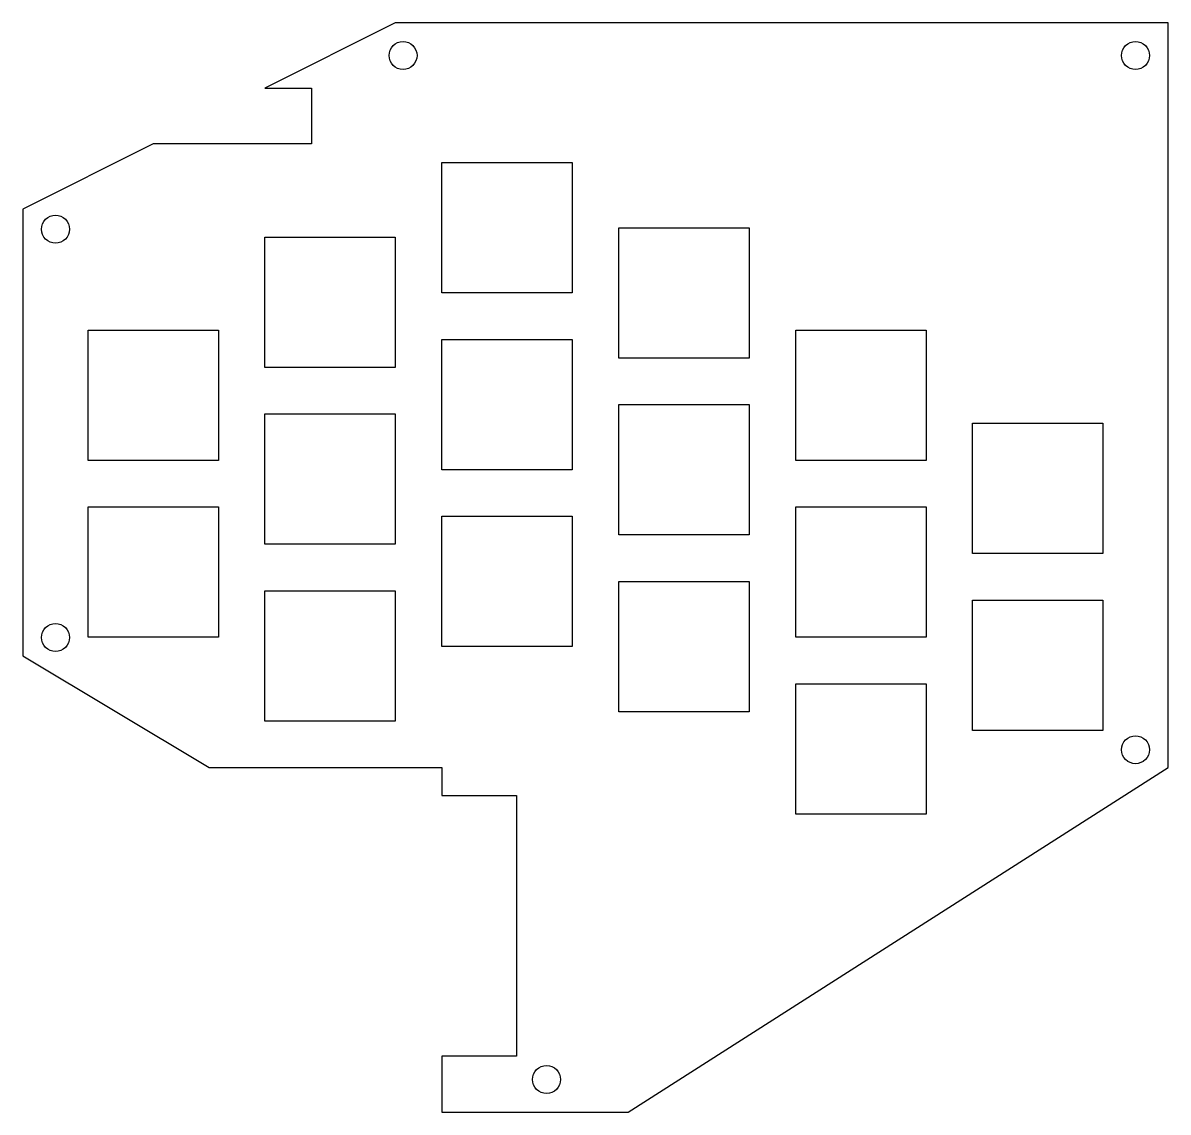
# Model space of a CAD drawing. Header units: millimetres. Extents: x -40 to 83, y -117 to 0.
import ezdxf

# ---------------------------------------------------------------- set-up
doc = ezdxf.new("R2010")
doc.units = ezdxf.units.MM

msp = doc.modelspace()

# ---------------------------------------------------------------- linework, layer by layer
for points in [[(-9, -13), (-26, -13), (-40, -20), (-40, -68), (-20, -80), (5, -80), (5, -83), (13, -83), (13, -111), (5, -111), (5, -117), (25, -117), (83, -80), (83, 0), (0, 0), (-14, -7), (-9, -7)], [(19, -29), (5, -29), (5, -15), (19, -15)], [(38, -22), (38, -36), (24, -36), (24, -22)], [(0, -37), (-14, -37), (-14, -23), (0, -23)], [(-33, -47), (-33, -33), (-19, -33), (-19, -47)], [(57, -33), (57, -47), (43, -47), (43, -33)], [(19, -48), (5, -48), (5, -34), (19, -34)], [(38, -41), (38, -55), (24, -55), (24, -41)], [(0, -56), (-14, -56), (-14, -42), (0, -42)], [(62, -57), (62, -43), (76, -43), (76, -57)], [(-19, -52), (-19, -66), (-33, -66), (-33, -52)], [(57, -52), (57, -66), (43, -66), (43, -52)], [(5, -67), (5, -53), (19, -53), (19, -67)], [(24, -74), (24, -60), (38, -60), (38, -74)], [(-14, -75), (-14, -61), (0, -61), (0, -75)], [(76, -62), (76, -76), (62, -76), (62, -62)], [(43, -85), (43, -71), (57, -71), (57, -85)]]:
    msp.add_lwpolyline(points, close=True)
for centre in [(0.83, -3.5), (79.5, -3.5), (-36.5, -22.16), (-36.5, -66.02), (79.5, -78.08), (16.24, -113.5)]:
    msp.add_circle(centre, 1.5)

doc.saveas('drawing.dxf')
